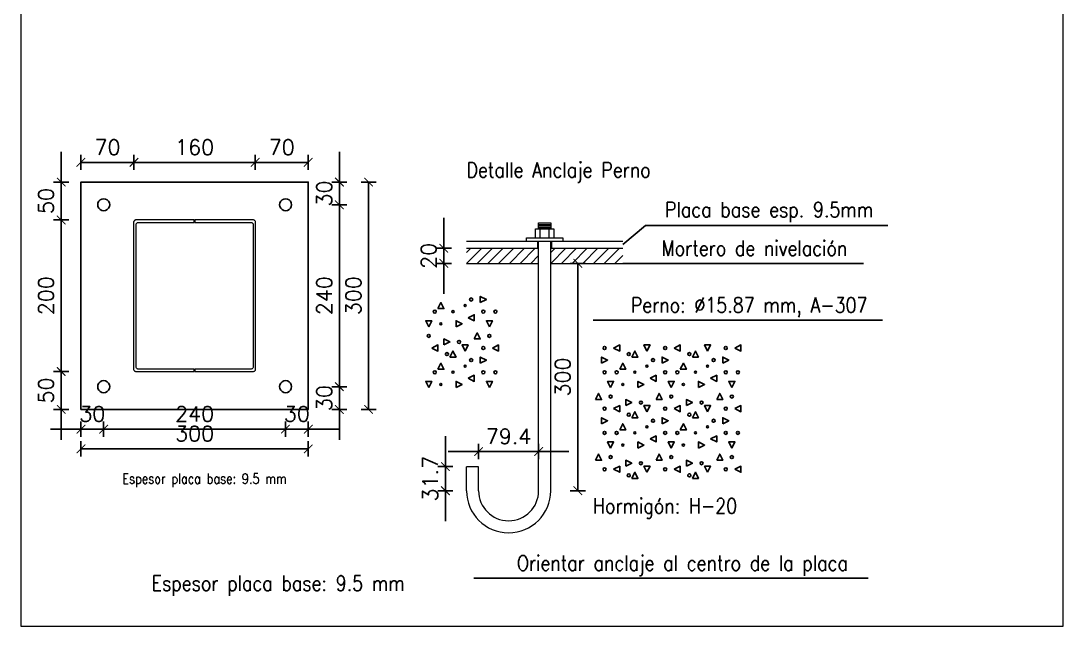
# Model space of a CAD drawing. Header units: metres. Extents: x 177 to 477, y -228 to -48.
# Drawn here: x 210.844 to 212.22, y -131.047 to -130.248 of the extents above; entities that cross this region are included whole.
import ezdxf
from ezdxf.enums import TextEntityAlignment as Align

# ---------------------------------------------------------------- set-up
doc = ezdxf.new("R2010")
doc.units = ezdxf.units.M
doc.layers.add('COTAS', color=160, linetype='Continuous', lineweight=0)
doc.layers.add('PERFILES', color=3, linetype='Continuous', lineweight=0)
doc.layers.add('EST-VISTA 3', color=1, linetype='Continuous')
doc.layers.add('LEYENDAS', color=160, linetype='Continuous')
doc.styles.add('CYPETXT_romans', font='romans__.ttf', dxfattribs={"height": 0.2})
doc.styles.get("Standard").update_dxf_attribs({"font": 'romans.shx'})
doc.dimstyles.new('COTA_1-10', dxfattribs={"dimscale": 0.1, "dimtxt": 0.2, "dimasz": 0.2, "dimexe": 0, "dimexo": 0.7, "dimgap": 0.1, "dimtad": 1, "dimzin": 4, "dimdsep": 46, "dimtxsty": 'Standard', "dimblk1": 'COTA_N', "dimblk2": 'COTA_N', "dimsah": 1, "dimcen": 2, "dimse1": 1, "dimse2": 1, "dimclrd": 256, "dimclre": 256, "dimclrt": 256, "dimadec": 0, "dimazin": 0, "dimtfac": 1, "dimtix": 1, "dimtmove": 2, "dimatfit": 3, "dimldrblk": 'COTA_N', "dimfxl": 0, "dimtolj": 1, "dimtzin": 0, "dimarcsym": 0})

# ---------------------------------------------------------------- blocks, each defined once
blk = doc.blocks.new('COTA_N')
for p, q in [((-1, 0), (0, 0)), ((0, 0.5), (0, -0.5))]:
    blk.add_line(p, q)
at = {"const_width": 0.065}
blk.add_lwpolyline([(0.141, 0.141), (0.283, 0.283), (0, 0), (-0.141, -0.141), (-0.283, -0.283)], dxfattribs=at)
blk = doc.blocks.new('*D445')
at = {"layer": 'Defpoints', "color": 0, "linetype": 'ByBlock', "ltscale": 0.5, "transparency": 16777216}
for p in [(210.9236, -130.4352), (210.9936, -130.4352), (210.9936, -130.4352)]:
    blk.add_point(p, dxfattribs=at)
at = {"layer": 'LEYENDAS', "linetype": 'ByBlock', "lineweight": -2, "ltscale": 0.5, "transparency": 16777216}
blk.add_line((210.9436, -130.4352), (210.9736, -130.4352), dxfattribs=at)
at = {"layer": 'LEYENDAS', "linetype": 'ByBlock', "lineweight": -2, "ltscale": 0.5, "transparency": 16777216, "xscale": 0.02, "yscale": 0.02, "zscale": 0.02, "rotation": 180}
blk.add_blockref('COTA_N', (210.9236, -130.4352), dxfattribs=at)
at = {"layer": 'LEYENDAS', "linetype": 'ByBlock', "lineweight": -2, "ltscale": 0.5, "transparency": 16777216, "xscale": 0.02, "yscale": 0.02, "zscale": 0.02}
blk.add_blockref('COTA_N', (210.9936, -130.4352), dxfattribs=at)
at = {"layer": 'LEYENDAS', "linetype": 'ByBlock', "ltscale": 0.5, "transparency": 16777216, "insert": (210.9586, -130.4152), "char_height": 0.02, "attachment_point": 5}
blk.add_mtext('\\A1;70', dxfattribs=at)
blk = doc.blocks.new('*D446')
at = {"layer": 'Defpoints', "color": 0, "linetype": 'ByBlock', "ltscale": 0.5, "transparency": 16777216}
for p in [(210.9936, -130.4352), (211.1536, -130.4352), (211.1536, -130.4352)]:
    blk.add_point(p, dxfattribs=at)
at = {"layer": 'LEYENDAS', "linetype": 'ByBlock', "lineweight": -2, "ltscale": 0.5, "transparency": 16777216}
blk.add_line((211.0136, -130.4352), (211.1336, -130.4352), dxfattribs=at)
at = {"layer": 'LEYENDAS', "linetype": 'ByBlock', "lineweight": -2, "ltscale": 0.5, "transparency": 16777216, "xscale": 0.02, "yscale": 0.02, "zscale": 0.02, "rotation": 180}
blk.add_blockref('COTA_N', (210.9936, -130.4352), dxfattribs=at)
at = {"layer": 'LEYENDAS', "linetype": 'ByBlock', "lineweight": -2, "ltscale": 0.5, "transparency": 16777216, "xscale": 0.02, "yscale": 0.02, "zscale": 0.02}
blk.add_blockref('COTA_N', (211.1536, -130.4352), dxfattribs=at)
at = {"layer": 'LEYENDAS', "linetype": 'ByBlock', "ltscale": 0.5, "transparency": 16777216, "insert": (211.0736, -130.4152), "char_height": 0.02, "attachment_point": 5}
blk.add_mtext('\\A1;160', dxfattribs=at)
blk = doc.blocks.new('*D447')
at = {"layer": 'Defpoints', "color": 0, "linetype": 'ByBlock', "ltscale": 0.5, "transparency": 16777216}
for p in [(211.1536, -130.4352), (211.2236, -130.4352), (211.2236, -130.4352)]:
    blk.add_point(p, dxfattribs=at)
at = {"layer": 'LEYENDAS', "linetype": 'ByBlock', "lineweight": -2, "ltscale": 0.5, "transparency": 16777216}
blk.add_line((211.1736, -130.4352), (211.2036, -130.4352), dxfattribs=at)
at = {"layer": 'LEYENDAS', "linetype": 'ByBlock', "lineweight": -2, "ltscale": 0.5, "transparency": 16777216, "xscale": 0.02, "yscale": 0.02, "zscale": 0.02, "rotation": 180}
blk.add_blockref('COTA_N', (211.1536, -130.4352), dxfattribs=at)
at = {"layer": 'LEYENDAS', "linetype": 'ByBlock', "lineweight": -2, "ltscale": 0.5, "transparency": 16777216, "xscale": 0.02, "yscale": 0.02, "zscale": 0.02}
blk.add_blockref('COTA_N', (211.2236, -130.4352), dxfattribs=at)
at = {"layer": 'LEYENDAS', "linetype": 'ByBlock', "ltscale": 0.5, "transparency": 16777216, "insert": (211.1886, -130.4152), "char_height": 0.02, "attachment_point": 5}
blk.add_mtext('\\A1;70', dxfattribs=at)
blk = doc.blocks.new('*D448')
at = {"layer": 'Defpoints', "color": 0, "linetype": 'ByBlock', "ltscale": 0.5, "transparency": 16777216}
for p in [(210.8976, -130.7112), (210.8976, -130.7112), (210.8976, -130.7612)]:
    blk.add_point(p, dxfattribs=at)
at = {"layer": 'LEYENDAS', "linetype": 'ByBlock', "lineweight": -2, "ltscale": 0.5, "transparency": 16777216}
for p, q in [((210.8976, -130.6912), (210.8976, -130.6712)), ((210.8976, -130.7612), (210.8976, -130.7112)), ((210.8976, -130.7812), (210.8976, -130.8012))]:
    blk.add_line(p, q, dxfattribs=at)
at = {"layer": 'LEYENDAS', "linetype": 'ByBlock', "lineweight": -2, "ltscale": 0.5, "transparency": 16777216, "xscale": 0.02, "yscale": 0.02, "zscale": 0.02}
for p, rotation in [((210.8976, -130.7112), 270), ((210.8976, -130.7612), 90)]:
    blk.add_blockref('COTA_N', p, dxfattribs=dict(at, rotation=rotation))
at = {"layer": 'LEYENDAS', "linetype": 'ByBlock', "ltscale": 0.5, "transparency": 16777216, "insert": (210.8776, -130.7362), "char_height": 0.02, "attachment_point": 5, "rotation": 90}
blk.add_mtext('\\A1;50', dxfattribs=at)
blk = doc.blocks.new('*D449')
at = {"layer": 'Defpoints', "color": 0, "linetype": 'ByBlock', "ltscale": 0.5, "transparency": 16777216}
for p in [(210.8976, -130.5112), (210.8976, -130.5112), (210.8976, -130.7112)]:
    blk.add_point(p, dxfattribs=at)
at = {"layer": 'LEYENDAS', "linetype": 'ByBlock', "lineweight": -2, "ltscale": 0.5, "transparency": 16777216}
blk.add_line((210.8976, -130.6912), (210.8976, -130.5312), dxfattribs=at)
at = {"layer": 'LEYENDAS', "linetype": 'ByBlock', "lineweight": -2, "ltscale": 0.5, "transparency": 16777216, "xscale": 0.02, "yscale": 0.02, "zscale": 0.02}
for p, rotation in [((210.8976, -130.5112), 90), ((210.8976, -130.7112), 270)]:
    blk.add_blockref('COTA_N', p, dxfattribs=dict(at, rotation=rotation))
at = {"layer": 'LEYENDAS', "linetype": 'ByBlock', "ltscale": 0.5, "transparency": 16777216, "insert": (210.8776, -130.6112), "char_height": 0.02, "attachment_point": 5, "rotation": 90}
blk.add_mtext('\\A1;200', dxfattribs=at)
blk = doc.blocks.new('*D450')
at = {"layer": 'Defpoints', "color": 0, "linetype": 'ByBlock', "ltscale": 0.5, "transparency": 16777216}
for p in [(210.8976, -130.4612), (210.8976, -130.4612), (210.8976, -130.5112)]:
    blk.add_point(p, dxfattribs=at)
at = {"layer": 'LEYENDAS', "linetype": 'ByBlock', "lineweight": -2, "ltscale": 0.5, "transparency": 16777216}
for p, q in [((210.8976, -130.4412), (210.8976, -130.4212)), ((210.8976, -130.5112), (210.8976, -130.4612)), ((210.8976, -130.5312), (210.8976, -130.5512))]:
    blk.add_line(p, q, dxfattribs=at)
at = {"layer": 'LEYENDAS', "linetype": 'ByBlock', "lineweight": -2, "ltscale": 0.5, "transparency": 16777216, "xscale": 0.02, "yscale": 0.02, "zscale": 0.02}
for p, rotation in [((210.8976, -130.4612), 270), ((210.8976, -130.5112), 90)]:
    blk.add_blockref('COTA_N', p, dxfattribs=dict(at, rotation=rotation))
at = {"layer": 'LEYENDAS', "linetype": 'ByBlock', "ltscale": 0.5, "transparency": 16777216, "insert": (210.8776, -130.4862), "char_height": 0.02, "attachment_point": 5, "rotation": 90}
blk.add_mtext('\\A1;50', dxfattribs=at)
blk = doc.blocks.new('*D451')
at = {"layer": 'Defpoints', "color": 0, "linetype": 'ByBlock', "ltscale": 0.5, "transparency": 16777216}
for p in [(210.9236, -130.8132), (211.2236, -130.8132), (211.2236, -130.8132)]:
    blk.add_point(p, dxfattribs=at)
at = {"layer": 'LEYENDAS', "linetype": 'ByBlock', "lineweight": -2, "ltscale": 0.5, "transparency": 16777216}
blk.add_line((210.9436, -130.8132), (211.2036, -130.8132), dxfattribs=at)
at = {"layer": 'LEYENDAS', "linetype": 'ByBlock', "lineweight": -2, "ltscale": 0.5, "transparency": 16777216, "xscale": 0.02, "yscale": 0.02, "zscale": 0.02, "rotation": 180}
blk.add_blockref('COTA_N', (210.9236, -130.8132), dxfattribs=at)
at = {"layer": 'LEYENDAS', "linetype": 'ByBlock', "lineweight": -2, "ltscale": 0.5, "transparency": 16777216, "xscale": 0.02, "yscale": 0.02, "zscale": 0.02}
blk.add_blockref('COTA_N', (211.2236, -130.8132), dxfattribs=at)
at = {"layer": 'LEYENDAS', "linetype": 'ByBlock', "ltscale": 0.5, "transparency": 16777216, "insert": (211.0736, -130.7932), "char_height": 0.02, "attachment_point": 5}
blk.add_mtext('\\A1;300', dxfattribs=at)
blk = doc.blocks.new('*D452')
at = {"layer": 'Defpoints', "color": 0, "linetype": 'ByBlock', "ltscale": 0.5, "transparency": 16777216}
for p in [(211.3033, -130.4612), (211.3033, -130.4612), (211.3033, -130.7612)]:
    blk.add_point(p, dxfattribs=at)
at = {"layer": 'LEYENDAS', "linetype": 'ByBlock', "lineweight": -2, "ltscale": 0.5, "transparency": 16777216}
blk.add_line((211.3033, -130.7412), (211.3033, -130.4812), dxfattribs=at)
at = {"layer": 'LEYENDAS', "linetype": 'ByBlock', "lineweight": -2, "ltscale": 0.5, "transparency": 16777216, "xscale": 0.02, "yscale": 0.02, "zscale": 0.02}
for p, rotation in [((211.3033, -130.4612), 90), ((211.3033, -130.7612), 270)]:
    blk.add_blockref('COTA_N', p, dxfattribs=dict(at, rotation=rotation))
at = {"layer": 'LEYENDAS', "linetype": 'ByBlock', "ltscale": 0.5, "transparency": 16777216, "insert": (211.2833, -130.6112), "char_height": 0.02, "attachment_point": 5, "rotation": 90}
blk.add_mtext('\\A1;300', dxfattribs=at)
blk = doc.blocks.new('*D453')
at = {"layer": 'Defpoints', "color": 0, "linetype": 'ByBlock', "ltscale": 0.5, "transparency": 16777216}
for p in [(210.9236, -130.7872), (210.9536, -130.7872), (210.9536, -130.7872)]:
    blk.add_point(p, dxfattribs=at)
at = {"layer": 'LEYENDAS', "linetype": 'ByBlock', "lineweight": -2, "ltscale": 0.5, "transparency": 16777216}
for p, q in [((210.9036, -130.7872), (210.8836, -130.7872)), ((210.9236, -130.7872), (210.9536, -130.7872)), ((210.9736, -130.7872), (210.9936, -130.7872))]:
    blk.add_line(p, q, dxfattribs=at)
at = {"layer": 'LEYENDAS', "linetype": 'ByBlock', "lineweight": -2, "ltscale": 0.5, "transparency": 16777216, "xscale": 0.02, "yscale": 0.02, "zscale": 0.02}
blk.add_blockref('COTA_N', (210.9236, -130.7872), dxfattribs=at)
at = {"layer": 'LEYENDAS', "linetype": 'ByBlock', "lineweight": -2, "ltscale": 0.5, "transparency": 16777216, "xscale": 0.02, "yscale": 0.02, "zscale": 0.02, "rotation": 180}
blk.add_blockref('COTA_N', (210.9536, -130.7872), dxfattribs=at)
at = {"layer": 'LEYENDAS', "linetype": 'ByBlock', "ltscale": 0.5, "transparency": 16777216, "insert": (210.9386, -130.7672), "char_height": 0.02, "attachment_point": 5}
blk.add_mtext('\\A1;30', dxfattribs=at)
blk = doc.blocks.new('*D454')
at = {"layer": 'Defpoints', "color": 0, "linetype": 'ByBlock', "ltscale": 0.5, "transparency": 16777216}
for p in [(210.9536, -130.7872), (211.1936, -130.7872), (211.1936, -130.7872)]:
    blk.add_point(p, dxfattribs=at)
at = {"layer": 'LEYENDAS', "linetype": 'ByBlock', "lineweight": -2, "ltscale": 0.5, "transparency": 16777216}
blk.add_line((210.9736, -130.7872), (211.1736, -130.7872), dxfattribs=at)
at = {"layer": 'LEYENDAS', "linetype": 'ByBlock', "lineweight": -2, "ltscale": 0.5, "transparency": 16777216, "xscale": 0.02, "yscale": 0.02, "zscale": 0.02, "rotation": 180}
blk.add_blockref('COTA_N', (210.9536, -130.7872), dxfattribs=at)
at = {"layer": 'LEYENDAS', "linetype": 'ByBlock', "lineweight": -2, "ltscale": 0.5, "transparency": 16777216, "xscale": 0.02, "yscale": 0.02, "zscale": 0.02}
blk.add_blockref('COTA_N', (211.1936, -130.7872), dxfattribs=at)
at = {"layer": 'LEYENDAS', "linetype": 'ByBlock', "ltscale": 0.5, "transparency": 16777216, "insert": (211.0736, -130.7672), "char_height": 0.02, "attachment_point": 5}
blk.add_mtext('\\A1;240', dxfattribs=at)
blk = doc.blocks.new('*D455')
at = {"layer": 'Defpoints', "color": 0, "linetype": 'ByBlock', "ltscale": 0.5, "transparency": 16777216}
for p in [(211.1936, -130.7872), (211.2236, -130.7872), (211.2236, -130.7872)]:
    blk.add_point(p, dxfattribs=at)
at = {"layer": 'LEYENDAS', "linetype": 'ByBlock', "lineweight": -2, "ltscale": 0.5, "transparency": 16777216}
for p, q in [((211.1736, -130.7872), (211.1536, -130.7872)), ((211.1936, -130.7872), (211.2236, -130.7872)), ((211.2436, -130.7872), (211.2636, -130.7872))]:
    blk.add_line(p, q, dxfattribs=at)
at = {"layer": 'LEYENDAS', "linetype": 'ByBlock', "lineweight": -2, "ltscale": 0.5, "transparency": 16777216, "xscale": 0.02, "yscale": 0.02, "zscale": 0.02}
blk.add_blockref('COTA_N', (211.1936, -130.7872), dxfattribs=at)
at = {"layer": 'LEYENDAS', "linetype": 'ByBlock', "lineweight": -2, "ltscale": 0.5, "transparency": 16777216, "xscale": 0.02, "yscale": 0.02, "zscale": 0.02, "rotation": 180}
blk.add_blockref('COTA_N', (211.2236, -130.7872), dxfattribs=at)
at = {"layer": 'LEYENDAS', "linetype": 'ByBlock', "ltscale": 0.5, "transparency": 16777216, "insert": (211.2086, -130.7672), "char_height": 0.02, "attachment_point": 5}
blk.add_mtext('\\A1;30', dxfattribs=at)
blk = doc.blocks.new('*D456')
at = {"layer": 'Defpoints', "color": 0, "linetype": 'ByBlock', "ltscale": 0.5, "transparency": 16777216}
for p in [(211.2647, -130.7312), (211.2647, -130.7312), (211.2647, -130.7612)]:
    blk.add_point(p, dxfattribs=at)
at = {"layer": 'LEYENDAS', "linetype": 'ByBlock', "lineweight": -2, "ltscale": 0.5, "transparency": 16777216}
for p, q in [((211.2647, -130.7112), (211.2647, -130.6912)), ((211.2647, -130.7612), (211.2647, -130.7312)), ((211.2647, -130.7812), (211.2647, -130.8012))]:
    blk.add_line(p, q, dxfattribs=at)
at = {"layer": 'LEYENDAS', "linetype": 'ByBlock', "lineweight": -2, "ltscale": 0.5, "transparency": 16777216, "xscale": 0.02, "yscale": 0.02, "zscale": 0.02}
for p, rotation in [((211.2647, -130.7312), 270), ((211.2647, -130.7612), 90)]:
    blk.add_blockref('COTA_N', p, dxfattribs=dict(at, rotation=rotation))
at = {"layer": 'LEYENDAS', "linetype": 'ByBlock', "ltscale": 0.5, "transparency": 16777216, "insert": (211.2447, -130.7462), "char_height": 0.02, "attachment_point": 5, "rotation": 90}
blk.add_mtext('\\A1;30', dxfattribs=at)
blk = doc.blocks.new('*D457')
at = {"layer": 'Defpoints', "color": 0, "linetype": 'ByBlock', "ltscale": 0.5, "transparency": 16777216}
for p in [(211.2647, -130.4912), (211.2647, -130.4912), (211.2647, -130.7312)]:
    blk.add_point(p, dxfattribs=at)
at = {"layer": 'LEYENDAS', "linetype": 'ByBlock', "lineweight": -2, "ltscale": 0.5, "transparency": 16777216}
blk.add_line((211.2647, -130.7112), (211.2647, -130.5112), dxfattribs=at)
at = {"layer": 'LEYENDAS', "linetype": 'ByBlock', "lineweight": -2, "ltscale": 0.5, "transparency": 16777216, "xscale": 0.02, "yscale": 0.02, "zscale": 0.02}
for p, rotation in [((211.2647, -130.4912), 90), ((211.2647, -130.7312), 270)]:
    blk.add_blockref('COTA_N', p, dxfattribs=dict(at, rotation=rotation))
at = {"layer": 'LEYENDAS', "linetype": 'ByBlock', "ltscale": 0.5, "transparency": 16777216, "insert": (211.2447, -130.6112), "char_height": 0.02, "attachment_point": 5, "rotation": 90}
blk.add_mtext('\\A1;240', dxfattribs=at)
blk = doc.blocks.new('*D458')
at = {"layer": 'Defpoints', "color": 0, "linetype": 'ByBlock', "ltscale": 0.5, "transparency": 16777216}
for p in [(211.2647, -130.4612), (211.2647, -130.4612), (211.2647, -130.4912)]:
    blk.add_point(p, dxfattribs=at)
at = {"layer": 'LEYENDAS', "linetype": 'ByBlock', "lineweight": -2, "ltscale": 0.5, "transparency": 16777216}
for p, q in [((211.2647, -130.4412), (211.2647, -130.4212)), ((211.2647, -130.4912), (211.2647, -130.4612)), ((211.2647, -130.5112), (211.2647, -130.5312))]:
    blk.add_line(p, q, dxfattribs=at)
at = {"layer": 'LEYENDAS', "linetype": 'ByBlock', "lineweight": -2, "ltscale": 0.5, "transparency": 16777216, "xscale": 0.02, "yscale": 0.02, "zscale": 0.02}
for p, rotation in [((211.2647, -130.4612), 270), ((211.2647, -130.4912), 90)]:
    blk.add_blockref('COTA_N', p, dxfattribs=dict(at, rotation=rotation))
at = {"layer": 'LEYENDAS', "linetype": 'ByBlock', "ltscale": 0.5, "transparency": 16777216, "insert": (211.2447, -130.4762), "char_height": 0.02, "attachment_point": 5, "rotation": 90}
blk.add_mtext('\\A1;30', dxfattribs=at)
blk = doc.blocks.new('*D459')
at = {"layer": 'Defpoints', "color": 0, "linetype": 'ByBlock', "ltscale": 0.5, "transparency": 16777216}
for p in [(211.4046, -130.8367), (211.4246, -130.8367), (211.4246, -130.8685)]:
    blk.add_point(p, dxfattribs=at)
at = {"layer": 'LEYENDAS', "linetype": 'ByBlock', "lineweight": -2, "ltscale": 0.5, "transparency": 16777216}
for p, q in [((211.4046, -130.8167), (211.4046, -130.7967)), ((211.4046, -130.8685), (211.4046, -130.8367)), ((211.4046, -130.8885), (211.4046, -130.9085))]:
    blk.add_line(p, q, dxfattribs=at)
at = {"layer": 'LEYENDAS', "linetype": 'ByBlock', "lineweight": -2, "ltscale": 0.5, "transparency": 16777216, "xscale": 0.02, "yscale": 0.02, "zscale": 0.02}
for p, rotation in [((211.4046, -130.8367), 270), ((211.4046, -130.8685), 90)]:
    blk.add_blockref('COTA_N', p, dxfattribs=dict(at, rotation=rotation))
at = {"layer": 'LEYENDAS', "linetype": 'ByBlock', "ltscale": 0.5, "transparency": 16777216, "insert": (211.3846, -130.8526), "char_height": 0.02, "attachment_point": 5, "rotation": 90}
blk.add_mtext('\\A1;31.7', dxfattribs=at)
blk = doc.blocks.new('*D460')
at = {"layer": 'Defpoints', "color": 0, "linetype": 'ByBlock', "ltscale": 0.5, "transparency": 16777216}
for p in [(211.5277, -130.8167), (211.4484, -130.8367), (211.5277, -130.8367)]:
    blk.add_point(p, dxfattribs=at)
at = {"layer": 'LEYENDAS', "linetype": 'ByBlock', "lineweight": -2, "ltscale": 0.5, "transparency": 16777216}
for p, q in [((211.4284, -130.8167), (211.4084, -130.8167)), ((211.4484, -130.8167), (211.5277, -130.8167)), ((211.5477, -130.8167), (211.5677, -130.8167))]:
    blk.add_line(p, q, dxfattribs=at)
at = {"layer": 'LEYENDAS', "linetype": 'ByBlock', "lineweight": -2, "ltscale": 0.5, "transparency": 16777216, "xscale": 0.02, "yscale": 0.02, "zscale": 0.02}
blk.add_blockref('COTA_N', (211.4484, -130.8167), dxfattribs=at)
at = {"layer": 'LEYENDAS', "linetype": 'ByBlock', "lineweight": -2, "ltscale": 0.5, "transparency": 16777216, "xscale": 0.02, "yscale": 0.02, "zscale": 0.02, "rotation": 180}
blk.add_blockref('COTA_N', (211.5277, -130.8167), dxfattribs=at)
at = {"layer": 'LEYENDAS', "linetype": 'ByBlock', "ltscale": 0.5, "transparency": 16777216, "insert": (211.488, -130.7967), "char_height": 0.02, "attachment_point": 5}
blk.add_mtext('\\A1;79.4', dxfattribs=at)
blk = doc.blocks.new('*D461')
at = {"layer": 'Defpoints', "color": 0, "linetype": 'ByBlock', "ltscale": 0.5, "transparency": 16777216}
for p in [(211.5436, -130.5685), (211.5794, -130.5685), (211.5436, -130.8685)]:
    blk.add_point(p, dxfattribs=at)
at = {"layer": 'LEYENDAS', "linetype": 'ByBlock', "lineweight": -2, "ltscale": 0.5, "transparency": 16777216}
blk.add_line((211.5794, -130.8485), (211.5794, -130.5885), dxfattribs=at)
at = {"layer": 'LEYENDAS', "linetype": 'ByBlock', "lineweight": -2, "ltscale": 0.5, "transparency": 16777216, "xscale": 0.02, "yscale": 0.02, "zscale": 0.02}
for p, rotation in [((211.5794, -130.5685), 90), ((211.5794, -130.8685), 270)]:
    blk.add_blockref('COTA_N', p, dxfattribs=dict(at, rotation=rotation))
at = {"layer": 'LEYENDAS', "linetype": 'ByBlock', "ltscale": 0.5, "transparency": 16777216, "insert": (211.5594, -130.7185), "char_height": 0.02, "attachment_point": 5, "rotation": 90}
blk.add_mtext('\\A1;300', dxfattribs=at)
blk = doc.blocks.new('*D444')
at = {"layer": 'Defpoints', "color": 0, "linetype": 'ByBlock', "ltscale": 0.5, "transparency": 16777216}
for p in [(211.4025, -130.5485), (211.4325, -130.5485), (211.4325, -130.5685)]:
    blk.add_point(p, dxfattribs=at)
at = {"layer": 'LEYENDAS', "linetype": 'ByBlock', "lineweight": -2, "ltscale": 0.5, "transparency": 16777216}
for p, q in [((211.4025, -130.5285), (211.4025, -130.5085)), ((211.4025, -130.5685), (211.4025, -130.5485)), ((211.4025, -130.5885), (211.4025, -130.6085))]:
    blk.add_line(p, q, dxfattribs=at)
at = {"layer": 'LEYENDAS', "linetype": 'ByBlock', "lineweight": -2, "ltscale": 0.5, "transparency": 16777216, "xscale": 0.02, "yscale": 0.02, "zscale": 0.02}
for p, rotation in [((211.4025, -130.5485), 270), ((211.4025, -130.5685), 90)]:
    blk.add_blockref('COTA_N', p, dxfattribs=dict(at, rotation=rotation))
at = {"layer": 'LEYENDAS', "linetype": 'ByBlock', "ltscale": 0.5, "transparency": 16777216, "insert": (211.3825, -130.5585), "char_height": 0.02, "attachment_point": 5, "rotation": 90}
blk.add_mtext('\\A1;20', dxfattribs=at)

msp = doc.modelspace()

# ---------------------------------------------------------------- linework, layer by layer
at = {"layer": 'EST-VISTA 3'}
for p, q in [((211.4324887, -130.5684737), (211.4524887, -130.5484737)), ((211.4324887, -130.5543314), (211.4383465, -130.5484737)), ((211.446631, -130.5684737), (211.466631, -130.5484737)), ((211.4607733, -130.5684737), (211.4807733, -130.5484737)), ((211.4749155, -130.5684737), (211.4949155, -130.5484737)), ((211.4890578, -130.5684737), (211.5090578, -130.5484737)), ((211.5032001, -130.5684737), (211.5232001, -130.5484737)), ((211.5435787, -130.5684737), (211.5635787, -130.5484737)), ((211.5435787, -130.5543314), (211.5494365, -130.5484737)), ((211.557721, -130.5684737), (211.577721, -130.5484737)), ((211.5718633, -130.5684737), (211.5918633, -130.5484737)), ((211.5860055, -130.5684737), (211.6060055, -130.5484737)), ((211.6001478, -130.5684737), (211.6201478, -130.5484737)), ((211.6142901, -130.5684737), (211.6342901, -130.5484737)), ((211.5173424, -130.5684737), (211.5277087, -130.5581073)), ((211.6284324, -130.5684737), (211.6387987, -130.5581073))]:
    msp.add_line(p, q, dxfattribs=at)
for points in [[(210.9236437, -130.7611687), (211.2236437, -130.7611687), (211.2236437, -130.4611687), (210.9236437, -130.4611687), (210.9236437, -130.7611687)], [(210.9615787, -130.4911687), (210.9611904, -130.4936208), (210.9600633, -130.4958328), (210.9583078, -130.4975883), (210.9560958, -130.4987153), (210.9536437, -130.4991037), (210.9511917, -130.4987153), (210.9489797, -130.4975883), (210.9472242, -130.4958328), (210.9460971, -130.4936208), (210.9457087, -130.4911687), (210.9460971, -130.4887167), (210.9472242, -130.4865046), (210.9489797, -130.4847492), (210.9511917, -130.4836221), (210.9536437, -130.4832337), (210.9560958, -130.4836221), (210.9583078, -130.4847492), (210.9600633, -130.4865046), (210.9611904, -130.4887167), (210.9615787, -130.4911687)], [(211.2015787, -130.4911687), (211.2011904, -130.4936208), (211.2000633, -130.4958328), (211.1983078, -130.4975883), (211.1960958, -130.4987153), (211.1936437, -130.4991037), (211.1911917, -130.4987153), (211.1889797, -130.4975883), (211.1872242, -130.4958328), (211.1860971, -130.4936208), (211.1857087, -130.4911687), (211.1860971, -130.4887167), (211.1872242, -130.4865046), (211.1889797, -130.4847492), (211.1911917, -130.4836221), (211.1936437, -130.4832337), (211.1960958, -130.4836221), (211.1983078, -130.4847492), (211.2000633, -130.4865046), (211.2011904, -130.4887167), (211.2015787, -130.4911687)], [(211.4506437, -130.6201687), (211.4506437, -130.6121687), (211.4586437, -130.6161687), (211.4506437, -130.6201687)], [(211.3946437, -130.6281687), (211.3986437, -130.6201687), (211.4026437, -130.6281687), (211.3946437, -130.6281687)], [(211.4346437, -130.6401687), (211.4426437, -130.6361687), (211.4426437, -130.6441687), (211.4346437, -130.6401687)], [(211.3826437, -130.6521687), (211.3786437, -130.6441687), (211.3866437, -130.6441687), (211.3826437, -130.6521687)], [(211.4186437, -130.6521687), (211.4186437, -130.6441687), (211.4266437, -130.6481687), (211.4186437, -130.6521687)], [(211.4626437, -130.6521687), (211.4586437, -130.6441687), (211.4666437, -130.6441687), (211.4626437, -130.6521687)], [(211.4426437, -130.6681687), (211.4466437, -130.6601687), (211.4506437, -130.6681687), (211.4426437, -130.6681687)], [(211.3866437, -130.6801687), (211.3946437, -130.6761687), (211.3946437, -130.6841687), (211.3866437, -130.6801687)], [(211.4026437, -130.6761687), (211.4026437, -130.6681687), (211.4106437, -130.6721687), (211.4026437, -130.6761687)], [(211.4306437, -130.6841687), (211.4266437, -130.6761687), (211.4346437, -130.6761687), (211.4306437, -130.6841687)], [(211.4666437, -130.6801687), (211.4746437, -130.6761687), (211.4746437, -130.6841687), (211.4666437, -130.6801687)], [(211.6266437, -130.6801687), (211.6346437, -130.6761687), (211.6346437, -130.6841687), (211.6266437, -130.6801687)], [(211.6706437, -130.6841687), (211.6666437, -130.6761687), (211.6746437, -130.6761687), (211.6706437, -130.6841687)], [(211.7066437, -130.6801687), (211.7146437, -130.6761687), (211.7146437, -130.6841687), (211.7066437, -130.6801687)], [(211.7506437, -130.6841687), (211.7466437, -130.6761687), (211.7546437, -130.6761687), (211.7506437, -130.6841687)], [(211.7866437, -130.6801687), (211.7946437, -130.6761687), (211.7946437, -130.6841687), (211.7866437, -130.6801687)], [(211.4106437, -130.6921687), (211.4146437, -130.6841687), (211.4186437, -130.6921687), (211.4106437, -130.6921687)], [(211.4506437, -130.7001687), (211.4506437, -130.6921687), (211.4586437, -130.6961687), (211.4506437, -130.7001687)], [(211.6106437, -130.7001687), (211.6106437, -130.6921687), (211.6186437, -130.6961687), (211.6106437, -130.7001687)], [(211.6506437, -130.6921687), (211.6546437, -130.6841687), (211.6586437, -130.6921687), (211.6506437, -130.6921687)], [(211.6906437, -130.7001687), (211.6906437, -130.6921687), (211.6986437, -130.6961687), (211.6906437, -130.7001687)], [(211.7306437, -130.6921687), (211.7346437, -130.6841687), (211.7386437, -130.6921687), (211.7306437, -130.6921687)], [(211.7706437, -130.7001687), (211.7706437, -130.6921687), (211.7786437, -130.6961687), (211.7706437, -130.7001687)], [(211.3946437, -130.7081687), (211.3986437, -130.7001687), (211.4026437, -130.7081687), (211.3946437, -130.7081687)], [(211.6346437, -130.7081687), (211.6386437, -130.7001687), (211.6426437, -130.7081687), (211.6346437, -130.7081687)], [(211.7146437, -130.7081687), (211.7186437, -130.7001687), (211.7226437, -130.7081687), (211.7146437, -130.7081687)], [(211.4346437, -130.7201687), (211.4426437, -130.7161687), (211.4426437, -130.7241687), (211.4346437, -130.7201687)], [(211.6746437, -130.7201687), (211.6826437, -130.7161687), (211.6826437, -130.7241687), (211.6746437, -130.7201687)], [(211.7546437, -130.7201687), (211.7626437, -130.7161687), (211.7626437, -130.7241687), (211.7546437, -130.7201687)], [(210.9615787, -130.7311687), (210.9611904, -130.7336208), (210.9600633, -130.7358328), (210.9583078, -130.7375883), (210.9560958, -130.7387153), (210.9536437, -130.7391037), (210.9511917, -130.7387153), (210.9489797, -130.7375883), (210.9472242, -130.7358328), (210.9460971, -130.7336208), (210.9457087, -130.7311687), (210.9460971, -130.7287167), (210.9472242, -130.7265046), (210.9489797, -130.7247492), (210.9511917, -130.7236221), (210.9536437, -130.7232337), (210.9560958, -130.7236221), (210.9583078, -130.7247492), (210.9600633, -130.7265046), (210.9611904, -130.7287167), (210.9615787, -130.7311687)], [(211.2015787, -130.7311687), (211.2011904, -130.7336208), (211.2000633, -130.7358328), (211.1983078, -130.7375883), (211.1960958, -130.7387153), (211.1936437, -130.7391037), (211.1911917, -130.7387153), (211.1889797, -130.7375883), (211.1872242, -130.7358328), (211.1860971, -130.7336208), (211.1857087, -130.7311687), (211.1860971, -130.7287167), (211.1872242, -130.7265046), (211.1889797, -130.7247492), (211.1911917, -130.7236221), (211.1936437, -130.7232337), (211.1960958, -130.7236221), (211.1983078, -130.7247492), (211.2000633, -130.7265046), (211.2011904, -130.7287167), (211.2015787, -130.7311687)], [(211.3826437, -130.7321687), (211.3786437, -130.7241687), (211.3866437, -130.7241687), (211.3826437, -130.7321687)], [(211.4186437, -130.7321687), (211.4186437, -130.7241687), (211.4266437, -130.7281687), (211.4186437, -130.7321687)], [(211.4626437, -130.7321687), (211.4586437, -130.7241687), (211.4666437, -130.7241687), (211.4626437, -130.7321687)], [(211.6226437, -130.7321687), (211.6186437, -130.7241687), (211.6266437, -130.7241687), (211.6226437, -130.7321687)], [(211.6586437, -130.7321687), (211.6586437, -130.7241687), (211.6666437, -130.7281687), (211.6586437, -130.7321687)], [(211.7026437, -130.7321687), (211.6986437, -130.7241687), (211.7066437, -130.7241687), (211.7026437, -130.7321687)], [(211.7386437, -130.7321687), (211.7386437, -130.7241687), (211.7466437, -130.7281687), (211.7386437, -130.7321687)], [(211.7826437, -130.7321687), (211.7786437, -130.7241687), (211.7866437, -130.7241687), (211.7826437, -130.7321687)], [(211.6026437, -130.7481687), (211.6066437, -130.7401687), (211.6106437, -130.7481687), (211.6026437, -130.7481687)], [(211.6426437, -130.7561687), (211.6426437, -130.7481687), (211.6506437, -130.7521687), (211.6426437, -130.7561687)], [(211.6826437, -130.7481687), (211.6866437, -130.7401687), (211.6906437, -130.7481687), (211.6826437, -130.7481687)], [(211.7226437, -130.7561687), (211.7226437, -130.7481687), (211.7306437, -130.7521687), (211.7226437, -130.7561687)], [(211.7626437, -130.7481687), (211.7666437, -130.7401687), (211.7706437, -130.7481687), (211.7626437, -130.7481687)], [(211.6266437, -130.7601687), (211.6346437, -130.7561687), (211.6346437, -130.7641687), (211.6266437, -130.7601687)], [(211.6506437, -130.7721687), (211.6546437, -130.7641687), (211.6586437, -130.7721687), (211.6506437, -130.7721687)], [(211.6706437, -130.7641687), (211.6666437, -130.7561687), (211.6746437, -130.7561687), (211.6706437, -130.7641687)], [(211.7066437, -130.7601687), (211.7146437, -130.7561687), (211.7146437, -130.7641687), (211.7066437, -130.7601687)], [(211.7306437, -130.7721687), (211.7346437, -130.7641687), (211.7386437, -130.7721687), (211.7306437, -130.7721687)], [(211.7506437, -130.7641687), (211.7466437, -130.7561687), (211.7546437, -130.7561687), (211.7506437, -130.7641687)], [(211.7866437, -130.7601687), (211.7946437, -130.7561687), (211.7946437, -130.7641687), (211.7866437, -130.7601687)], [(211.6106437, -130.7801687), (211.6106437, -130.7721687), (211.6186437, -130.7761687), (211.6106437, -130.7801687)], [(211.6906437, -130.7801687), (211.6906437, -130.7721687), (211.6986437, -130.7761687), (211.6906437, -130.7801687)], [(211.7706437, -130.7801687), (211.7706437, -130.7721687), (211.7786437, -130.7761687), (211.7706437, -130.7801687)], [(211.6346437, -130.7881687), (211.6386437, -130.7801687), (211.6426437, -130.7881687), (211.6346437, -130.7881687)], [(211.7146437, -130.7881687), (211.7186437, -130.7801687), (211.7226437, -130.7881687), (211.7146437, -130.7881687)], [(211.6226437, -130.8121687), (211.6186437, -130.8041687), (211.6266437, -130.8041687), (211.6226437, -130.8121687)], [(211.6586437, -130.8121687), (211.6586437, -130.8041687), (211.6666437, -130.8081687), (211.6586437, -130.8121687)], [(211.6746437, -130.8001687), (211.6826437, -130.7961687), (211.6826437, -130.8041687), (211.6746437, -130.8001687)], [(211.7026437, -130.8121687), (211.6986437, -130.8041687), (211.7066437, -130.8041687), (211.7026437, -130.8121687)], [(211.7386437, -130.8121687), (211.7386437, -130.8041687), (211.7466437, -130.8081687), (211.7386437, -130.8121687)], [(211.7546437, -130.8001687), (211.7626437, -130.7961687), (211.7626437, -130.8041687), (211.7546437, -130.8001687)], [(211.7826437, -130.8121687), (211.7786437, -130.8041687), (211.7866437, -130.8041687), (211.7826437, -130.8121687)], [(211.6026437, -130.8281687), (211.6066437, -130.8201687), (211.6106437, -130.8281687), (211.6026437, -130.8281687)], [(211.6426437, -130.8361687), (211.6426437, -130.8281687), (211.6506437, -130.8321687), (211.6426437, -130.8361687)], [(211.6826437, -130.8281687), (211.6866437, -130.8201687), (211.6906437, -130.8281687), (211.6826437, -130.8281687)], [(211.7226437, -130.8361687), (211.7226437, -130.8281687), (211.7306437, -130.8321687), (211.7226437, -130.8361687)], [(211.7626437, -130.8281687), (211.7666437, -130.8201687), (211.7706437, -130.8281687), (211.7626437, -130.8281687)], [(211.6266437, -130.8401687), (211.6346437, -130.8361687), (211.6346437, -130.8441687), (211.6266437, -130.8401687)], [(211.6506437, -130.8521687), (211.6546437, -130.8441687), (211.6586437, -130.8521687), (211.6506437, -130.8521687)], [(211.6706437, -130.8441687), (211.6666437, -130.8361687), (211.6746437, -130.8361687), (211.6706437, -130.8441687)], [(211.7066437, -130.8401687), (211.7146437, -130.8361687), (211.7146437, -130.8441687), (211.7066437, -130.8401687)], [(211.7306437, -130.8521687), (211.7346437, -130.8441687), (211.7386437, -130.8521687), (211.7306437, -130.8521687)], [(211.7506437, -130.8441687), (211.7466437, -130.8361687), (211.7546437, -130.8361687), (211.7506437, -130.8441687)], [(211.7866437, -130.8401687), (211.7946437, -130.8361687), (211.7946437, -130.8441687), (211.7866437, -130.8401687)]]:
    msp.add_lwpolyline(points, close=True, dxfattribs=at)
for centre, radius in [((211.4306437, -130.6241687), 0.0013333), ((211.4386437, -130.6161687), 0.002), ((211.3906437, -130.6321687), 0.002), ((211.4146437, -130.6321687), 0.0013333), ((211.4546437, -130.6321687), 0.002), ((211.4706437, -130.6321687), 0.002), ((211.3986437, -130.6481687), 0.0013333), ((211.3826437, -130.6641687), 0.002), ((211.4626437, -130.6641687), 0.002), ((211.4226437, -130.6721687), 0.002), ((211.4546437, -130.6801687), 0.002), ((211.6146437, -130.6801687), 0.002), ((211.6946437, -130.6801687), 0.002), ((211.7746437, -130.6801687), 0.002), ((211.4066437, -130.6881687), 0.002), ((211.4386437, -130.6961687), 0.002), ((211.6466437, -130.6881687), 0.002), ((211.6786437, -130.6961687), 0.002), ((211.7266437, -130.6881687), 0.002), ((211.7586437, -130.6961687), 0.002), ((211.4306437, -130.7041687), 0.0013333), ((211.6706437, -130.7041687), 0.0013333), ((211.7506437, -130.7041687), 0.0013333), ((211.3906437, -130.7121687), 0.002), ((211.4146437, -130.7121687), 0.0013333), ((211.4546437, -130.7121687), 0.002), ((211.4706437, -130.7121687), 0.002), ((211.6146437, -130.7121687), 0.002), ((211.6306437, -130.7121687), 0.002), ((211.6546437, -130.7121687), 0.0013333), ((211.6946437, -130.7121687), 0.002), ((211.7106437, -130.7121687), 0.002), ((211.7346437, -130.7121687), 0.0013333), ((211.7746437, -130.7121687), 0.002), ((211.7906437, -130.7121687), 0.002), ((211.3986437, -130.7281687), 0.0013333), ((211.6386437, -130.7281687), 0.0013333), ((211.7186437, -130.7281687), 0.0013333), ((211.6226437, -130.7441687), 0.002), ((211.6626437, -130.7521687), 0.002), ((211.7026437, -130.7441687), 0.002), ((211.7426437, -130.7521687), 0.002), ((211.7826437, -130.7441687), 0.002), ((211.6146437, -130.7601687), 0.002), ((211.6946437, -130.7601687), 0.002), ((211.7746437, -130.7601687), 0.002), ((211.6466437, -130.7681687), 0.002), ((211.6786437, -130.7761687), 0.002), ((211.7266437, -130.7681687), 0.002), ((211.7586437, -130.7761687), 0.002), ((211.6146437, -130.7921687), 0.002), ((211.6306437, -130.7921687), 0.002), ((211.6546437, -130.7921687), 0.0013333), ((211.6706437, -130.7841687), 0.0013333), ((211.6946437, -130.7921687), 0.002), ((211.7106437, -130.7921687), 0.002), ((211.7346437, -130.7921687), 0.0013333), ((211.7506437, -130.7841687), 0.0013333), ((211.7746437, -130.7921687), 0.002), ((211.7906437, -130.7921687), 0.002), ((211.6386437, -130.8081687), 0.0013333), ((211.7186437, -130.8081687), 0.0013333), ((211.6226437, -130.8241687), 0.002), ((211.6626437, -130.8321687), 0.002), ((211.7026437, -130.8241687), 0.002), ((211.7426437, -130.8321687), 0.002), ((211.7826437, -130.8241687), 0.002), ((211.6146437, -130.8401687), 0.002), ((211.6466437, -130.8481687), 0.002), ((211.6946437, -130.8401687), 0.002), ((211.7266437, -130.8481687), 0.002), ((211.7746437, -130.8401687), 0.002)]:
    msp.add_circle(centre, radius, dxfattribs=at)
at = {"layer": 'LEYENDAS', "linetype": 'ByBlock', "ltscale": 0.5}
for points in [[(211.6387987, -130.5437237), (211.6687987, -130.5184737), (211.988345, -130.5184737)], [(211.6387987, -130.5684737), (211.6687987, -130.5684737), (211.9561987, -130.5684737)], [(211.5994487, -130.6434737), (211.6294487, -130.6434737), (211.9816487, -130.6434737)], [(211.4421637, -130.9840187), (211.4721637, -130.9840187), (211.9626637, -130.9840187)]]:
    msp.add_lwpolyline(points, dxfattribs=at)
at = {"layer": 'PERFILES'}
for p, q in [((211.5277087, -130.5171525), (211.5435787, -130.5171525)), ((211.5277087, -130.5191362), (211.5435787, -130.5191362)), ((211.5277087, -130.52112), (211.5435787, -130.52112)), ((211.5296925, -130.5350062), (211.5296925, -130.5231037)), ((211.541595, -130.5350062), (211.541595, -130.5231037)), ((211.4324887, -130.5389737), (211.6387987, -130.5389737)), ((211.5267087, -130.5484737), (211.5267087, -130.5389737)), ((211.5435787, -130.5484737), (211.5435787, -130.5389737)), ((211.5445787, -130.5389737), (211.5445787, -130.5484737)), ((211.4324887, -130.5484737), (211.5277087, -130.5484737)), ((211.5277087, -130.8684737), (211.5277087, -130.5684737)), ((211.5435787, -130.8684737), (211.5435787, -130.5684737)), ((211.5435787, -130.5684737), (211.6387987, -130.5684737)), ((211.4324887, -130.8684737), (211.4324887, -130.8367337)), ((211.4483587, -130.8367337), (211.4324887, -130.8367337)), ((211.4483587, -130.8684737), (211.4483587, -130.8367337))]:
    msp.add_line(p, q, dxfattribs=at)
for points in [[(210.8443104, -131.0471687), (212.2199078, -131.0471687), (212.2199078, -129.4494748), (210.8443104, -129.4494748), (210.8443104, -130.7726718)], [(211.0731437, -130.5143687), (211.0731437, -130.5111687), (210.9963437, -130.5111687), (210.9957194, -130.5112302), (210.9951191, -130.5114123), (210.9945659, -130.511708), (210.994081, -130.512106), (210.993683, -130.5125909), (210.9933873, -130.5131441), (210.9932052, -130.5137444), (210.9931437, -130.5143687), (210.9931437, -130.7079687), (210.9932052, -130.708593), (210.9933873, -130.7091933), (210.993683, -130.7097465), (210.994081, -130.7102315), (210.9945659, -130.7106294), (210.9951191, -130.7109251), (210.9957194, -130.7111072), (210.9963437, -130.7111687), (211.0731437, -130.7111687), (211.0731437, -130.7079687), (210.9995437, -130.7079687), (210.9989194, -130.7079072), (210.9983191, -130.7077251), (210.9977659, -130.7074294), (210.997281, -130.7070315), (210.996883, -130.7065465), (210.9965873, -130.7059933), (210.9964052, -130.705393), (210.9963437, -130.7047687), (210.9963437, -130.5175687), (210.9964052, -130.5169444), (210.9965873, -130.5163441), (210.996883, -130.5157909), (210.997281, -130.515306), (210.9977659, -130.514908), (210.9983191, -130.5146123), (210.9989194, -130.5144302), (210.9995437, -130.5143687), (211.0731437, -130.5143687)], [(211.1477437, -130.5143687), (211.148368, -130.5144302), (211.1489683, -130.5146123), (211.1495216, -130.514908), (211.1500065, -130.515306), (211.1504044, -130.5157909), (211.1507001, -130.5163441), (211.1508822, -130.5169444), (211.1509437, -130.5175687), (211.1509437, -130.7047687), (211.1508822, -130.705393), (211.1507001, -130.7059933), (211.1504044, -130.7065465), (211.1500065, -130.7070315), (211.1495216, -130.7074294), (211.1489683, -130.7077251), (211.148368, -130.7079072), (211.1477437, -130.7079687), (211.0741437, -130.7079687), (211.0741437, -130.7111687), (211.1509437, -130.7111687), (211.151568, -130.7111072), (211.1521683, -130.7109251), (211.1527216, -130.7106294), (211.1532065, -130.7102315), (211.1536044, -130.7097465), (211.1539001, -130.7091933), (211.1540822, -130.708593), (211.1541437, -130.7079687), (211.1541437, -130.5143687), (211.1540822, -130.5137444), (211.1539001, -130.5131441), (211.1536044, -130.5125909), (211.1532065, -130.512106), (211.1527216, -130.511708), (211.1521683, -130.5114123), (211.151568, -130.5112302), (211.1509437, -130.5111687), (211.0741437, -130.5111687), (211.0741437, -130.5143687), (211.1477437, -130.5143687)]]:
    msp.add_lwpolyline(points, close=True, dxfattribs=at)
for points in [[(211.5277087, -130.5231037), (211.5277087, -130.5151687), (211.5435787, -130.5151687), (211.5435787, -130.5231037)], [(211.5237412, -130.5350062), (211.5237412, -130.5231037), (211.5475462, -130.5231037), (211.5475462, -130.5350062)], [(211.5118387, -130.5389737), (211.5118387, -130.5350062), (211.5594487, -130.5350062), (211.5594487, -130.5389737)], [(211.5277087, -130.5484737), (211.5277087, -130.5389737), (211.5435787, -130.5389737)], [(211.4324887, -130.5684737), (211.5277087, -130.5684737), (211.5277087, -130.5484737)], [(211.5435787, -130.5684737), (211.5435787, -130.5484737), (211.6387987, -130.5484737)]]:
    msp.add_lwpolyline(points, dxfattribs=at)
for radius in [0.055545, 0.039675]:
    msp.add_arc((211.4880337, -130.8684737), radius, 180, 0, dxfattribs=at)

# ---------------------------------------------------------------- texts
at = {"layer": 'COTAS', "style": 'CYPETXT_romans', "width": 0.821829}
msp.add_text('Espesor placa base: 9.5 mm', height=0.013333333, dxfattribs=at).set_placement((211.0866437, -130.8458354), align=Align.TOP_CENTER)
at = {"layer": 'LEYENDAS', "linetype": 'ByBlock', "ltscale": 0.5, "width": 0.843712}
msp.add_text('Detalle Anclaje Perno', height=0.02, dxfattribs=at).set_placement((211.4324887, -130.4551687))
for s, p in [('Placa base esp. 9.5mm', (211.831882, -130.5075104)), ('Mortero de nivelación', (211.8124987, -130.5584737)), ('Perno: %%c15.87 mm, A-307', (211.8055487, -130.6334737)), ('Orientar anclaje al centro de la placa', (211.7174137, -130.9740187))]:
    msp.add_text(s, height=0.02, dxfattribs=at).set_placement(p, align=Align.CENTER)
msp.add_text('Hormigón: H-20', height=0.02, dxfattribs=at).set_placement((211.5994487, -130.8784737), align=Align.TOP_LEFT)
msp.add_text('Espesor placa base: 9.5 mm', height=0.02, dxfattribs=at).set_placement((211.1839771, -130.980502), align=Align.TOP_CENTER)

# ---------------------------------------------------------------- dimensions: what is measured, and where the dimension line sits
at = {"layer": 'LEYENDAS', "linetype": 'ByBlock', "ltscale": 0.5}
for p1, p2, distance, text, picture, middle in [((210.9236437, -130.4351687), (210.9936437, -130.4351687), 0, '70', '*D445', (210.9586437, -130.4151687)), ((210.9936437, -130.4351687), (211.1536437, -130.4351687), 0, '160', '*D446', (211.0736437, -130.4151687)), ((211.1536437, -130.4351687), (211.2236437, -130.4351687), 0, '70', '*D447', (211.1886437, -130.4151687)), ((210.8976437, -130.5111687), (210.8976437, -130.4611687), 0, '50', '*D450', (210.8776437, -130.4861687)), ((211.2646723, -130.4911687), (211.2646723, -130.4611687), 0, '30', '*D458', (211.2446723, -130.4761687)), ((211.3033258, -130.7611687), (211.3033258, -130.4611687), 0, '300', '*D452', (211.2833258, -130.6111687)), ((211.2646723, -130.7311687), (211.2646723, -130.4911687), 0, '240', '*D457', (211.2446723, -130.6111687)), ((210.8976437, -130.7111687), (210.8976437, -130.5111687), 0, '200', '*D449', (210.8776437, -130.6111687)), ((211.4324887, -130.5684737), (211.4324887, -130.5484737), 0.03, '20', '*D444', (211.3824887, -130.5584737)), ((211.5435787, -130.8684737), (211.5435787, -130.5684737), -0.03587, '300', '*D461', (211.5594487, -130.7184737)), ((210.8976437, -130.7611687), (210.8976437, -130.7111687), 0, '50', '*D448', (210.8776437, -130.7361687)), ((211.2646723, -130.7611687), (211.2646723, -130.7311687), 0, '30', '*D456', (211.2446723, -130.7461687)), ((210.9236437, -130.7871687), (210.9536437, -130.7871687), 0, '30', '*D453', (210.9386437, -130.7671687)), ((210.9536437, -130.7871687), (211.1936437, -130.7871687), 0, '240', '*D454', (211.0736437, -130.7671687)), ((211.1936437, -130.7871687), (211.2236437, -130.7871687), 0, '30', '*D455', (211.2086437, -130.7671687)), ((210.9236437, -130.8131687), (211.2236437, -130.8131687), 0, '300', '*D451', (211.0736437, -130.7931687)), ((211.4483587, -130.8367337), (211.5277087, -130.8367337), 0.02, '79.4', '*D460', (211.4880337, -130.7967337)), ((211.4245537, -130.8684737), (211.4245537, -130.8367337), 0.02, '31.7', '*D459', (211.3845537, -130.8526037))]:
    dim = msp.add_aligned_dim(p1=p1, p2=p2, distance=distance, text=text, dimstyle='COTA_1-10', dxfattribs=at)
    dim.commit()
    dim.dimension.update_dxf_attribs({"geometry": picture, "text_midpoint": middle})

doc.saveas('drawing.dxf')
